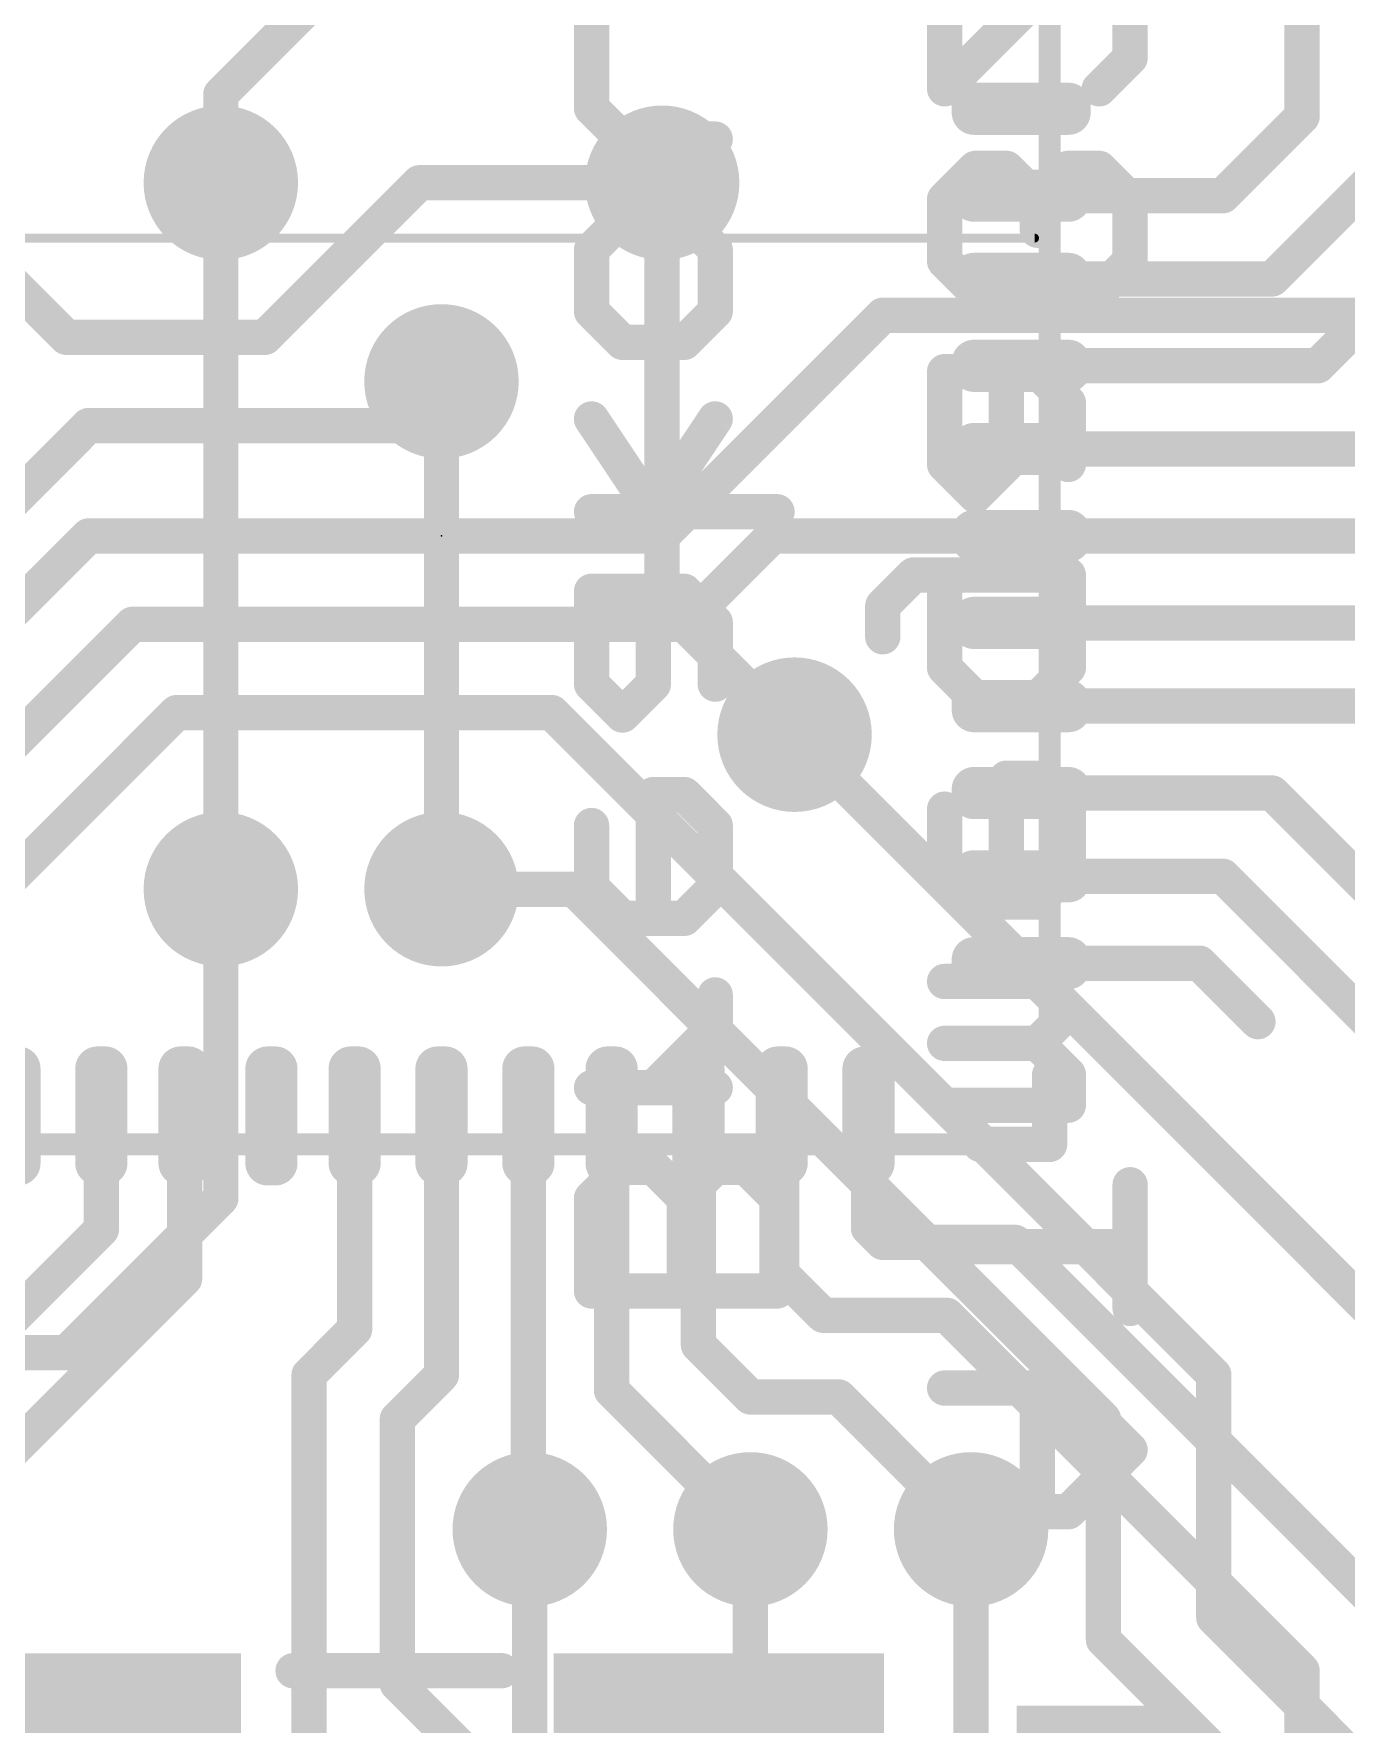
# Model space of a CAD drawing. Extents: x -0.9 to 39.5, y -0.1 to 25.5.
# Drawn here: x 19.24 to 26.8, y 5.86 to 15.59 of the extents above; entities that cross this region are included whole.
import ezdxf

# ---------------------------------------------------------------- set-up
doc = ezdxf.new("R2010")
doc.units = 0
for name, color, linetype in [('1', 12, 'CONTINUOUS'), ('16', 132, 'CONTINUOUS'), ('18', 110, 'CONTINUOUS'), ('21', 41, 'CONTINUOUS'), ('22', 40, 'CONTINUOUS'), ('23', 53, 'CONTINUOUS'), ('49', 253, 'CONTINUOUS'), ('51', 53, 'CONTINUOUS')]:
    doc.layers.add(name, color=color, linetype=linetype)

# ---------------------------------------------------------------- blocks, each defined once
blk = doc.blocks.new('RECT')
blk.add_solid([(-0.5, -0.5), (0.5, -0.5), (-0.5, 0.5), (0.5, 0.5)])
blk = doc.blocks.new('RECT128000X48000R85')
at = {"const_width": 0.1275}
blk.add_lwpolyline([(0.3362, -0.0225), (0.3362, 0.0225, 0.4142), (0.2725, 0.0863), (-0.2725, 0.0863, 0.4142), (-0.3362, 0.0225), (-0.3362, -0.0225, 0.4142), (-0.2725, -0.0863), (0.2725, -0.0863, 0.4142)], format="xyb", close=True, dxfattribs=at)
blk.add_solid([(-0.2979, -0.0479), (0.2979, -0.0479), (-0.2979, 0.0479), (0.2979, 0.0479)])
blk = doc.blocks.new('ROUNDV')
at = {"const_width": 0.5}
blk.add_lwpolyline([(0, -0.25, 1), (0, 0.25, 1), (0, -0.25)], format="xyb", dxfattribs=at)

msp = doc.modelspace()

# ---------------------------------------------------------------- linework, layer by layer
at = {"layer": '1', "const_width": 0.2032}
for points in [[(26.543, 15.113), (26.543, 16.891)], [(26.0877, 14.6577), (26.543, 15.113)], [(26.3709, 14.1789), (27.051, 14.859)], [(20.32, 10.668), (20.32, 14.732)], [(22.86, 14.732), (22.86, 12.319)], [(24.9265, 14.6577), (26.0877, 14.6577)], [(26.6329, 13.6789), (27.559, 14.605)], [(24.9265, 14.1789), (26.3709, 14.1789)], [(24.9265, 13.6789), (26.6329, 13.6789)], [(21.59, 13.589), (21.59, 10.668)], [(24.9265, 13.2), (27.17, 13.2)], [(24.9265, 12.7), (28.702, 12.7)], [(22.86, 12.319), (23.622, 11.557)], [(24.9265, 12.2), (28.059, 12.2)], [(24.9265, 11.7211), (27.0139, 11.7211)], [(24.9265, 11.2211), (26.3709, 11.2211)], [(26.3709, 11.2211), (26.924, 10.668)], [(24.9265, 10.7423), (26.0877, 10.7423)], [(27.725, 9.105), (26.0877, 10.7423)], [(24.9265, 10.2423), (25.9527, 10.2423)], [(25.9527, 10.2423), (26.289, 9.906)], [(19.6323, 9.3635), (19.6323, 8.7103)], [(20.1111, 9.3635), (20.1111, 8.4271)], [(21.09, 9.3635), (21.09, 8.136)], [(21.59, 9.3635), (21.59, 7.874)], [(22.09, 9.3635), (22.09, 6.993)], [(22.5689, 9.3635), (22.5689, 7.7841)], [(23.0689, 9.3635), (23.0689, 8.0461)], [(23.5477, 9.3635), (23.5477, 8.4563)], [(24.0477, 9.3635), (24.0477, 8.7183)], [(19.6323, 8.7103), (18.415, 7.493)], [(24.0477, 8.7183), (24.13, 8.636)], [(24.13, 8.636), (24.892, 8.636)], [(24.892, 8.636), (27.94, 5.588)], [(23.5477, 8.4563), (23.7871, 8.2169)], [(20.1111, 8.4271), (18.669, 6.985)], [(23.7871, 8.2169), (24.4983, 8.2169)], [(26.543, 6.1722), (24.4983, 8.2169)], [(21.09, 8.136), (20.828, 7.874)], [(23.0689, 8.0461), (23.368, 7.747)], [(20.828, 7.874), (20.828, 3.683)], [(21.59, 7.874), (21.336, 7.62)], [(22.5689, 7.7841), (23.368, 6.985)], [(23.368, 7.747), (23.876, 7.747)], [(23.876, 7.747), (24.638, 6.985)], [(21.336, 7.62), (21.336, 6.096)], [(22.09, 6.993), (22.098, 6.985)], [(26.543, 2.667), (26.543, 6.1722)], [(21.336, 6.096), (21.717, 5.715)]]:
    msp.add_lwpolyline(points, dxfattribs=at)
at = {"layer": '1', "const_width": 0.1016}
for points in [[(26.5789, 15.0771, 1), (26.5071, 15.1489)], [(26.4922, 15.113, 1), (26.5938, 15.113)], [(20.3708, 14.732, 1), (20.2692, 14.732)], [(22.9108, 14.732, 1), (22.8092, 14.732)], [(24.9265, 14.7085, 1), (24.9265, 14.6069)], [(26.0518, 14.6937, 1), (26.1237, 14.6218)], [(26.0877, 14.6069, 1), (26.0877, 14.7085)], [(24.9265, 14.2297, 1), (24.9265, 14.1281)], [(26.3349, 14.2148, 1), (26.4068, 14.1429)], [(26.3709, 14.1281, 1), (26.3709, 14.2297)], [(24.9265, 13.7297, 1), (24.9265, 13.6281)], [(26.5969, 13.7148, 1), (26.6688, 13.6429)], [(26.6329, 13.6281, 1), (26.6329, 13.7297)], [(21.6408, 13.589, 1), (21.5392, 13.589)], [(24.9265, 13.2508, 1), (24.9265, 13.1492)], [(24.9265, 12.7508, 1), (24.9265, 12.6492)], [(22.8959, 12.3549, 1), (22.8241, 12.2831)], [(22.8092, 12.319, 1), (22.9108, 12.319)], [(24.9265, 12.2508, 1), (24.9265, 12.1492)], [(24.9265, 11.7719, 1), (24.9265, 11.6703)], [(23.5861, 11.5211, 1), (23.6579, 11.5929)], [(24.9265, 11.2719, 1), (24.9265, 11.1703)], [(26.4068, 11.2571, 1), (26.3349, 11.1852)], [(26.3709, 11.1703, 1), (26.3709, 11.2719)], [(24.9265, 10.7931, 1), (24.9265, 10.6915)], [(26.1237, 10.7782, 1), (26.0518, 10.7063)], [(26.0877, 10.6915, 1), (26.0877, 10.7931)], [(20.2692, 10.668, 1), (20.3708, 10.668)], [(21.5392, 10.668, 1), (21.6408, 10.668)], [(24.9265, 10.2931, 1), (24.9265, 10.1915)], [(25.9887, 10.2782, 1), (25.9168, 10.2063)], [(25.9527, 10.1915, 1), (25.9527, 10.2931)], [(26.2531, 9.8701, 1), (26.3249, 9.9419)], [(19.6831, 9.3635, 1), (19.5815, 9.3635)], [(20.1619, 9.3635, 1), (20.0603, 9.3635)], [(21.1408, 9.3635, 1), (21.0392, 9.3635)], [(21.6408, 9.3635, 1), (21.5392, 9.3635)], [(22.1408, 9.3635, 1), (22.0392, 9.3635)], [(22.6197, 9.3635, 1), (22.5181, 9.3635)], [(23.1197, 9.3635, 1), (23.0181, 9.3635)], [(23.5985, 9.3635, 1), (23.4969, 9.3635)], [(24.0985, 9.3635, 1), (23.9969, 9.3635)], [(19.5815, 8.7103, 1), (19.6831, 8.7103)], [(19.6682, 8.6743, 1), (19.5963, 8.7462)], [(24.0837, 8.7542, 1), (24.0118, 8.6823)], [(23.9969, 8.7183, 1), (24.0985, 8.7183)], [(24.13, 8.6868, 1), (24.13, 8.5852)], [(24.0941, 8.6001, 1), (24.1659, 8.6719)], [(24.9279, 8.6719, 1), (24.8561, 8.6001)], [(24.892, 8.5852, 1), (24.892, 8.6868)], [(23.5837, 8.4922, 1), (23.5118, 8.4203)], [(20.0603, 8.4271, 1), (20.1619, 8.4271)], [(20.1471, 8.3912, 1), (20.0752, 8.4631)], [(23.4969, 8.4563, 1), (23.5985, 8.4563)], [(23.7871, 8.2677, 1), (23.7871, 8.1661)], [(23.7512, 8.181, 1), (23.823, 8.2528)], [(24.5342, 8.2528, 1), (24.4624, 8.181)], [(24.4983, 8.1661, 1), (24.4983, 8.2677)], [(21.0392, 8.136, 1), (21.1408, 8.136)], [(21.1259, 8.1001, 1), (21.0541, 8.1719)], [(23.1048, 8.0821, 1), (23.0329, 8.0102)], [(23.0181, 8.0461, 1), (23.1197, 8.0461)], [(20.8788, 7.874, 1), (20.7772, 7.874)], [(21.6259, 7.8381, 1), (21.5541, 7.9099)], [(20.7921, 7.9099, 1), (20.8639, 7.8381)], [(21.5392, 7.874, 1), (21.6408, 7.874)], [(22.6048, 7.8201, 1), (22.5329, 7.7482)], [(22.5181, 7.7841, 1), (22.6197, 7.7841)], [(23.368, 7.7978, 1), (23.368, 7.6962)], [(23.3321, 7.7111, 1), (23.4039, 7.7829)], [(23.9119, 7.7829, 1), (23.8401, 7.7111)], [(23.876, 7.6962, 1), (23.876, 7.7978)], [(21.3868, 7.62, 1), (21.2852, 7.62)], [(21.3001, 7.6559, 1), (21.3719, 7.5841)], [(22.1259, 7.0289, 1), (22.0541, 6.9571)], [(22.0392, 6.993, 1), (22.1408, 6.993)], [(22.0621, 6.9491, 1), (22.1339, 7.0209)], [(23.3321, 6.9491, 1), (23.4039, 7.0209)], [(24.6021, 6.9491, 1), (24.6739, 7.0209)], [(26.5938, 6.1722, 1), (26.4922, 6.1722)], [(26.5071, 6.1363, 1), (26.5789, 6.2081)], [(21.3719, 6.1319, 1), (21.3001, 6.0601)], [(21.2852, 6.096, 1), (21.3868, 6.096)]]:
    msp.add_lwpolyline(points, format="xyb", dxfattribs=at)
at = {"layer": '16', "const_width": 0.2032}
for points in [[(20.32, 15.24), (21.59, 16.51)], [(20.32, 14.732), (20.32, 15.24)], [(21.463, 14.732), (20.574, 13.843)], [(22.86, 14.732), (21.463, 14.732)], [(19.431, 13.843), (18.923, 14.351)], [(22.86, 12.7), (24.13, 13.97)], [(31.75, 13.97), (24.13, 13.97)], [(20.574, 13.843), (19.431, 13.843)], [(21.336, 13.335), (21.59, 13.589)], [(17.9441, 11.7211), (19.558, 13.335)], [(19.558, 13.335), (21.336, 13.335)], [(18.0791, 11.2211), (19.558, 12.7)], [(19.558, 12.7), (22.86, 12.7)], [(22.987, 12.192), (23.495, 12.7)], [(30.48, 12.7), (23.495, 12.7)], [(18.3623, 10.7423), (19.812, 12.192)], [(19.812, 12.192), (22.987, 12.192)], [(19.05, 10.668), (20.066, 11.684)], [(20.066, 11.684), (22.225, 11.684)], [(22.225, 11.684), (26.035, 7.874)], [(23.622, 11.557), (28.829, 6.35)], [(20.32, 8.89), (20.32, 10.668)], [(21.59, 10.668), (22.352, 10.668)], [(22.352, 10.668), (25.4, 7.62)], [(19.431, 8.001), (20.32, 8.89)], [(14.605, 8.001), (19.431, 8.001)], [(26.035, 7.874), (26.035, 6.477)], [(25.4, 7.62), (25.4, 6.35)], [(22.098, 6.985), (22.098, 5.588)], [(23.368, 6.985), (23.368, 4.318)], [(24.638, 6.985), (24.638, 4.572)], [(26.035, 6.477), (26.924, 5.588)], [(25.4, 6.35), (26.67, 5.08)]]:
    msp.add_lwpolyline(points, dxfattribs=at)
at = {"layer": '16', "const_width": 0.1016}
for points in [[(20.3708, 15.24, 1), (20.2692, 15.24)], [(20.2841, 15.2759, 1), (20.3559, 15.2041)], [(20.2692, 14.732, 1), (20.3708, 14.732)], [(21.463, 14.7828, 1), (21.463, 14.6812)], [(21.4989, 14.6961, 1), (21.4271, 14.7679)], [(22.86, 14.6812, 1), (22.86, 14.7828)], [(24.13, 14.0208, 1), (24.13, 13.9192)], [(24.1659, 13.9341, 1), (24.0941, 14.0059)], [(19.431, 13.8938, 1), (19.431, 13.7922)], [(19.3951, 13.8071, 1), (19.4669, 13.8789)], [(20.5381, 13.8789, 1), (20.6099, 13.8071)], [(20.574, 13.7922, 1), (20.574, 13.8938)], [(21.6259, 13.5531, 1), (21.5541, 13.6249)], [(19.558, 13.3858, 1), (19.558, 13.2842)], [(19.5939, 13.2991, 1), (19.5221, 13.3709)], [(21.3001, 13.3709, 1), (21.3719, 13.2991)], [(21.336, 13.2842, 1), (21.336, 13.3858)], [(19.558, 12.7508, 1), (19.558, 12.6492)], [(19.5939, 12.6641, 1), (19.5221, 12.7359)], [(22.8241, 12.7359, 1), (22.8959, 12.6641)], [(22.86, 12.6492, 1), (22.86, 12.7508)], [(23.495, 12.7508, 1), (23.495, 12.6492)], [(23.5309, 12.6641, 1), (23.4591, 12.7359)], [(19.812, 12.2428, 1), (19.812, 12.1412)], [(19.8479, 12.1561, 1), (19.7761, 12.2279)], [(22.9511, 12.2279, 1), (23.0229, 12.1561)], [(22.987, 12.1412, 1), (22.987, 12.2428)], [(20.066, 11.7348, 1), (20.066, 11.6332)], [(20.1019, 11.6481, 1), (20.0301, 11.7199)], [(22.2609, 11.7199, 1), (22.1891, 11.6481)], [(22.225, 11.6332, 1), (22.225, 11.7348)], [(23.6579, 11.5929, 1), (23.5861, 11.5211)], [(20.3708, 10.668, 1), (20.2692, 10.668)], [(21.59, 10.7188, 1), (21.59, 10.6172)], [(22.3879, 10.7039, 1), (22.3161, 10.6321)], [(22.352, 10.6172, 1), (22.352, 10.7188)], [(20.3559, 8.8541, 1), (20.2841, 8.9259)], [(20.2692, 8.89, 1), (20.3708, 8.89)], [(19.3951, 8.0369, 1), (19.4669, 7.9651)], [(19.431, 7.9502, 1), (19.431, 8.0518)], [(26.0858, 7.874, 1), (25.9842, 7.874)], [(25.9991, 7.8381, 1), (26.0709, 7.9099)], [(25.4508, 7.62, 1), (25.3492, 7.62)], [(25.3641, 7.5841, 1), (25.4359, 7.6559)], [(22.1488, 6.985, 1), (22.0472, 6.985)], [(23.4188, 6.985, 1), (23.3172, 6.985)], [(24.6888, 6.985, 1), (24.5872, 6.985)], [(26.0709, 6.5129, 1), (25.9991, 6.4411)], [(25.9842, 6.477, 1), (26.0858, 6.477)], [(25.4359, 6.3859, 1), (25.3641, 6.3141)], [(25.3492, 6.35, 1), (25.4508, 6.35)]]:
    msp.add_lwpolyline(points, format="xyb", dxfattribs=at)
at = {"layer": '21', "const_width": 0.2032}
for points in [[(25.09, 9.6), (25.09, 9.2)], [(24.69, 9.2), (25.09, 9.2)], [(20.736, 6.172), (21.936, 6.172)]]:
    msp.add_lwpolyline(points, dxfattribs=at)
at = {"layer": '21', "const_width": 0.1016}
for points in [[(25.1408, 9.6, 1), (25.0392, 9.6)], [(24.69, 9.2508, 1), (24.69, 9.1492)], [(25.0392, 9.2, 1), (25.1408, 9.2)], [(25.09, 9.1492, 1), (25.09, 9.2508)], [(20.736, 6.2228, 1), (20.736, 6.1212)], [(21.936, 6.1212, 1), (21.936, 6.2228)]]:
    msp.add_lwpolyline(points, format="xyb", dxfattribs=at)
at = {"layer": '22', "const_width": 0.2032}
for points in [[(24.4856, 15.9842), (24.4856, 15.2724)], [(24.4856, 15.2724), (25.1974, 15.9842)], [(25.5533, 15.8062), (25.5533, 15.4503)], [(22.4536, 15.1611), (22.4536, 15.695)], [(25.5533, 15.4503), (25.3754, 15.2724)], [(22.6316, 14.9832), (22.4536, 15.1611)], [(23.1654, 14.9832), (22.6316, 14.9832)], [(24.6636, 14.8148), (24.4856, 14.6368)], [(24.8415, 14.8148), (24.6636, 14.8148)], [(25.0195, 14.6368), (24.8415, 14.8148)], [(25.1974, 14.8148), (25.0195, 14.6368)], [(25.3754, 14.8148), (25.1974, 14.8148)], [(25.5533, 14.6368), (25.3754, 14.8148)], [(24.4856, 14.6368), (24.4856, 14.2809)], [(25.0195, 14.6368), (25.0195, 14.4589)], [(25.5533, 14.2809), (25.5533, 14.6368)], [(22.4536, 14.3476), (22.6316, 14.5256)], [(22.6316, 14.5256), (22.9875, 14.5256)], [(22.9875, 14.5256), (23.1654, 14.3476)], [(22.4536, 13.9917), (22.4536, 14.3476)], [(23.1654, 14.3476), (23.1654, 13.9917)], [(24.4856, 14.2809), (24.6636, 14.103)], [(25.3754, 14.103), (25.5533, 14.2809)], [(22.6316, 13.8138), (22.4536, 13.9917)], [(23.1654, 13.9917), (22.9875, 13.8138)], [(22.9875, 13.8138), (22.6316, 13.8138)], [(25.0195, 13.6454), (24.4856, 13.6454)], [(24.4856, 13.6454), (24.4856, 13.1115)], [(24.8415, 13.1115), (24.8415, 13.6454)], [(25.1974, 13.4674), (25.0195, 13.6454)], [(25.1974, 13.1115), (25.1974, 13.4674)], [(22.4536, 13.3731), (22.8095, 12.8393)], [(22.8095, 12.8393), (23.1654, 13.3731)], [(24.4856, 13.1115), (24.6636, 12.9336)], [(24.6636, 12.9336), (24.8415, 13.1115)], [(22.4536, 12.8393), (23.5213, 12.8393)], [(24.1297, 12.298), (24.3077, 12.476)], [(24.3077, 12.476), (25.1974, 12.476)], [(24.4856, 11.9421), (24.4856, 12.476)], [(25.1974, 12.476), (25.1974, 11.9421)], [(22.9875, 12.3817), (22.4536, 12.3817)], [(22.4536, 12.3817), (22.4536, 11.8478)], [(22.8095, 11.8478), (22.8095, 12.3817)], [(23.1654, 12.2037), (22.9875, 12.3817)], [(24.1297, 12.1201), (24.1297, 12.298)], [(23.1654, 11.8478), (23.1654, 12.2037)], [(24.6636, 11.7642), (24.4856, 11.9421)], [(25.1974, 11.9421), (25.0195, 11.7642)], [(22.4536, 11.8478), (22.6316, 11.6699)], [(22.6316, 11.6699), (22.8095, 11.8478)], [(25.0195, 11.7642), (24.6636, 11.7642)], [(25.0195, 11.3066), (24.8415, 11.3066)], [(24.8415, 11.3066), (24.8415, 10.5948)], [(25.1974, 11.1286), (25.0195, 11.3066)], [(22.9875, 11.2123), (22.8095, 11.2123)], [(22.8095, 11.2123), (22.8095, 10.5005)], [(23.1654, 11.0343), (22.9875, 11.2123)], [(24.4856, 11.1286), (24.4856, 10.7727)], [(25.1974, 10.7727), (25.1974, 11.1286)], [(22.4536, 11.0343), (22.4536, 10.6784)], [(23.1654, 10.6784), (23.1654, 11.0343)], [(24.4856, 10.7727), (24.6636, 10.5948)], [(25.0195, 10.5948), (25.1974, 10.7727)], [(22.4536, 10.6784), (22.6316, 10.5005)], [(22.9875, 10.5005), (23.1654, 10.6784)], [(22.6316, 10.5005), (22.9875, 10.5005)], [(24.6636, 10.5948), (25.0195, 10.5948)], [(25.0195, 10.1372), (24.4856, 10.1372)], [(25.1974, 9.9593), (25.0195, 10.1372)], [(23.1654, 9.8819), (23.1654, 10.0599)], [(25.0195, 9.7813), (25.1974, 9.9593)], [(22.8095, 9.526), (23.1654, 9.8819)], [(25.0195, 9.7813), (24.4856, 9.7813)], [(25.1974, 9.6033), (25.0195, 9.7813)], [(22.4536, 9.526), (23.1654, 9.526)], [(25.1974, 9.4254), (25.1974, 9.6033)], [(24.4856, 9.4254), (25.1974, 9.4254)], [(22.6316, 9.0684), (22.4536, 8.8905)], [(22.8095, 9.0684), (22.6316, 9.0684)], [(22.9875, 8.8905), (22.8095, 9.0684)], [(23.1654, 9.0684), (22.9875, 8.8905)], [(23.3434, 9.0684), (23.1654, 9.0684)], [(23.5213, 8.8905), (23.3434, 9.0684)], [(25.5533, 8.256), (25.5533, 8.9678)], [(22.4536, 8.8905), (22.4536, 8.3566)], [(22.9875, 8.3566), (22.9875, 8.8905)], [(23.5213, 8.3566), (23.5213, 8.8905)], [(24.4856, 8.6119), (25.5533, 8.6119)], [(22.4536, 8.3566), (23.5213, 8.3566)], [(25.1974, 7.7984), (24.4856, 7.7984)], [(25.0195, 7.0866), (25.0195, 7.7984)], [(25.5533, 7.4425), (25.1974, 7.7984)], [(25.1974, 7.0866), (25.5533, 7.4425)], [(24.4856, 7.0866), (25.1974, 7.0866)]]:
    msp.add_lwpolyline(points, dxfattribs=at)
at = {"layer": '22', "const_width": 0.1016}
for points in [[(25.5025, 15.4503, 1), (25.6041, 15.4503)], [(25.5892, 15.4144, 1), (25.5174, 15.4862)], [(24.4497, 15.3083, 1), (24.5215, 15.2365)], [(24.4348, 15.2724, 1), (24.5364, 15.2724)], [(25.3394, 15.3083, 1), (25.4113, 15.2365)], [(22.4895, 15.1971, 1), (22.4177, 15.1252)], [(22.4028, 15.1611, 1), (22.5044, 15.1611)], [(22.6316, 15.034, 1), (22.6316, 14.9324)], [(23.1654, 14.9324, 1), (23.1654, 15.034)], [(22.5956, 14.9473, 1), (22.6675, 15.0191)], [(24.6636, 14.8656, 1), (24.6636, 14.764)], [(24.6995, 14.7789, 1), (24.6276, 14.8507)], [(24.8774, 14.8507, 1), (24.8056, 14.7789)], [(24.8415, 14.764, 1), (24.8415, 14.8656)], [(25.1974, 14.8656, 1), (25.1974, 14.764)], [(25.2333, 14.7789, 1), (25.1615, 14.8507)], [(25.4113, 14.8507, 1), (25.3394, 14.7789)], [(25.3754, 14.764, 1), (25.3754, 14.8656)], [(24.5364, 14.6368, 1), (24.4348, 14.6368)], [(24.4497, 14.6728, 1), (24.5215, 14.6009)], [(24.9835, 14.6728, 1), (25.0554, 14.6009)], [(25.0703, 14.6368, 1), (24.9687, 14.6368)], [(24.9835, 14.6009, 1), (25.0554, 14.6728)], [(25.6041, 14.6368, 1), (25.5025, 14.6368)], [(25.5174, 14.6009, 1), (25.5892, 14.6728)], [(22.6316, 14.5764, 1), (22.6316, 14.4748)], [(22.6675, 14.4897, 1), (22.5956, 14.5615)], [(23.0234, 14.5615, 1), (22.9515, 14.4897)], [(22.9875, 14.4748, 1), (22.9875, 14.5764)], [(24.9687, 14.4589, 1), (25.0703, 14.4589)], [(22.5044, 14.3476, 1), (22.4028, 14.3476)], [(22.4177, 14.3836, 1), (22.4895, 14.3117)], [(23.2162, 14.3476, 1), (23.1146, 14.3476)], [(23.1295, 14.3117, 1), (23.2013, 14.3836)], [(24.5215, 14.3169, 1), (24.4497, 14.245)], [(24.4348, 14.2809, 1), (24.5364, 14.2809)], [(25.5025, 14.2809, 1), (25.6041, 14.2809)], [(25.5892, 14.245, 1), (25.5174, 14.3169)], [(24.6276, 14.0671, 1), (24.6995, 14.1389)], [(25.3394, 14.1389, 1), (25.4113, 14.0671)], [(22.4895, 14.0277, 1), (22.4177, 13.9558)], [(22.4028, 13.9917, 1), (22.5044, 13.9917)], [(23.1146, 13.9917, 1), (23.2162, 13.9917)], [(23.2013, 13.9558, 1), (23.1295, 14.0277)], [(22.6316, 13.8646, 1), (22.6316, 13.763)], [(22.9875, 13.763, 1), (22.9875, 13.8646)], [(22.5956, 13.7779, 1), (22.6675, 13.8497)], [(22.9515, 13.8497, 1), (23.0234, 13.7779)], [(24.4856, 13.6962, 1), (24.4856, 13.5946)], [(24.5364, 13.6454, 1), (24.4348, 13.6454)], [(24.8923, 13.6454, 1), (24.7907, 13.6454)], [(25.0554, 13.6813, 1), (24.9835, 13.6095)], [(25.0195, 13.5946, 1), (25.0195, 13.6962)], [(25.2482, 13.4674, 1), (25.1466, 13.4674)], [(25.1615, 13.4315, 1), (25.2333, 13.5034)], [(22.4959, 13.4013, 1), (22.4113, 13.345)], [(23.2077, 13.345, 1), (23.1231, 13.4013)], [(24.5215, 13.1475, 1), (24.4497, 13.0756)], [(24.4348, 13.1115, 1), (24.5364, 13.1115)], [(24.7907, 13.1115, 1), (24.8923, 13.1115)], [(24.8774, 13.0756, 1), (24.8056, 13.1475)], [(25.1466, 13.1115, 1), (25.2482, 13.1115)], [(22.4536, 12.8901, 1), (22.4536, 12.7885)], [(23.5213, 12.7885, 1), (23.5213, 12.8901)], [(24.6276, 12.9695, 1), (24.6995, 12.8977)], [(24.6276, 12.8977, 1), (24.6995, 12.9695)], [(22.7672, 12.8675, 1), (22.8518, 12.8111)], [(22.7672, 12.8111, 1), (22.8518, 12.8675)], [(24.3077, 12.5268, 1), (24.3077, 12.4252)], [(24.3436, 12.4401, 1), (24.2717, 12.5119)], [(24.5364, 12.476, 1), (24.4348, 12.476)], [(25.2482, 12.476, 1), (25.1466, 12.476)], [(25.1974, 12.4252, 1), (25.1974, 12.5268)], [(22.4536, 12.4325, 1), (22.4536, 12.3309)], [(22.5044, 12.3817, 1), (22.4028, 12.3817)], [(22.8603, 12.3817, 1), (22.7587, 12.3817)], [(23.0234, 12.4176, 1), (22.9515, 12.3458)], [(22.9875, 12.3309, 1), (22.9875, 12.4325)], [(24.1805, 12.298, 1), (24.0789, 12.298)], [(24.0938, 12.334, 1), (24.1656, 12.2621)], [(23.2162, 12.2037, 1), (23.1146, 12.2037)], [(23.1295, 12.1678, 1), (23.2013, 12.2397)], [(24.0789, 12.1201, 1), (24.1805, 12.1201)], [(24.5215, 11.9781, 1), (24.4497, 11.9062)], [(24.4348, 11.9421, 1), (24.5364, 11.9421)], [(25.1466, 11.9421, 1), (25.2482, 11.9421)], [(25.2333, 11.9062, 1), (25.1615, 11.9781)], [(22.4895, 11.8838, 1), (22.4177, 11.8119)], [(22.4028, 11.8478, 1), (22.5044, 11.8478)], [(22.7587, 11.8478, 1), (22.8603, 11.8478)], [(22.8454, 11.8119, 1), (22.7736, 11.8838)], [(23.1146, 11.8478, 1), (23.2162, 11.8478)], [(24.6636, 11.815, 1), (24.6636, 11.7134)], [(25.0195, 11.7134, 1), (25.0195, 11.815)], [(24.6276, 11.7283, 1), (24.6995, 11.8001)], [(24.9835, 11.8001, 1), (25.0554, 11.7283)], [(22.5956, 11.7058, 1), (22.6675, 11.634)], [(22.5956, 11.634, 1), (22.6675, 11.7058)], [(24.8415, 11.3574, 1), (24.8415, 11.2558)], [(24.8923, 11.3066, 1), (24.7907, 11.3066)], [(25.0554, 11.3425, 1), (24.9835, 11.2707)], [(25.0195, 11.2558, 1), (25.0195, 11.3574)], [(22.8095, 11.2631, 1), (22.8095, 11.1615)], [(22.8603, 11.2123, 1), (22.7587, 11.2123)], [(23.0234, 11.2482, 1), (22.9515, 11.1764)], [(22.9875, 11.1615, 1), (22.9875, 11.2631)], [(24.5364, 11.1286, 1), (24.4348, 11.1286)], [(25.2482, 11.1286, 1), (25.1466, 11.1286)], [(25.1615, 11.0927, 1), (25.2333, 11.1646)], [(22.5044, 11.0343, 1), (22.4028, 11.0343)], [(23.2162, 11.0343, 1), (23.1146, 11.0343)], [(23.1295, 10.9984, 1), (23.2013, 11.0703)], [(24.5215, 10.8087, 1), (24.4497, 10.7368)], [(24.4348, 10.7727, 1), (24.5364, 10.7727)], [(25.1466, 10.7727, 1), (25.2482, 10.7727)], [(25.2333, 10.7368, 1), (25.1615, 10.8087)], [(22.4895, 10.7144, 1), (22.4177, 10.6425)], [(22.4028, 10.6784, 1), (22.5044, 10.6784)], [(23.1146, 10.6784, 1), (23.2162, 10.6784)], [(23.2013, 10.6425, 1), (23.1295, 10.7144)], [(22.6316, 10.5513, 1), (22.6316, 10.4497)], [(22.9875, 10.4497, 1), (22.9875, 10.5513)], [(24.6636, 10.6456, 1), (24.6636, 10.544)], [(24.6276, 10.5589, 1), (24.6995, 10.6307)], [(24.7907, 10.5948, 1), (24.8923, 10.5948)], [(24.9835, 10.6307, 1), (25.0554, 10.5589)], [(25.0195, 10.544, 1), (25.0195, 10.6456)], [(22.5956, 10.4646, 1), (22.6675, 10.5364)], [(22.7587, 10.5005, 1), (22.8603, 10.5005)], [(22.9515, 10.5364, 1), (23.0234, 10.4646)], [(24.4856, 10.188, 1), (24.4856, 10.0864)], [(25.0554, 10.1731, 1), (24.9835, 10.1013)], [(25.0195, 10.0864, 1), (25.0195, 10.188)], [(23.2162, 10.0599, 1), (23.1146, 10.0599)], [(25.2333, 9.9233, 1), (25.1615, 9.9952)], [(25.1615, 9.9233, 1), (25.2333, 9.9952)], [(23.1146, 9.8819, 1), (23.2162, 9.8819)], [(23.2013, 9.846, 1), (23.1295, 9.9178)], [(24.4856, 9.8321, 1), (24.4856, 9.7305)], [(25.0554, 9.8172, 1), (24.9835, 9.7454)], [(24.9835, 9.8172, 1), (25.0554, 9.7454)], [(25.0195, 9.7305, 1), (25.0195, 9.8321)], [(22.4536, 9.5768, 1), (22.4536, 9.4752)], [(23.1654, 9.4752, 1), (23.1654, 9.5768)], [(25.2482, 9.6033, 1), (25.1466, 9.6033)], [(25.1615, 9.5674, 1), (25.2333, 9.6393)], [(22.7736, 9.5619, 1), (22.8454, 9.4901)], [(24.4856, 9.4762, 1), (24.4856, 9.3746)], [(25.1466, 9.4254, 1), (25.2482, 9.4254)], [(25.1974, 9.3746, 1), (25.1974, 9.4762)], [(22.6316, 9.1192, 1), (22.6316, 9.0176)], [(22.6675, 9.0325, 1), (22.5956, 9.1043)], [(22.8454, 9.1043, 1), (22.7736, 9.0325)], [(22.8095, 9.0176, 1), (22.8095, 9.1192)], [(23.1654, 9.1192, 1), (23.1654, 9.0176)], [(23.2013, 9.0325, 1), (23.1295, 9.1043)], [(23.3793, 9.1043, 1), (23.3074, 9.0325)], [(23.3434, 9.0176, 1), (23.3434, 9.1192)], [(25.6041, 8.9678, 1), (25.5025, 8.9678)], [(22.5044, 8.8905, 1), (22.4028, 8.8905)], [(22.4177, 8.9264, 1), (22.4895, 8.8545)], [(22.9515, 8.9264, 1), (23.0234, 8.8545)], [(23.0383, 8.8905, 1), (22.9367, 8.8905)], [(22.9515, 8.8545, 1), (23.0234, 8.9264)], [(23.5721, 8.8905, 1), (23.4705, 8.8905)], [(23.4854, 8.8545, 1), (23.5572, 8.9264)], [(24.4856, 8.6627, 1), (24.4856, 8.5611)], [(25.5533, 8.5611, 1), (25.5533, 8.6627)], [(22.4536, 8.4074, 1), (22.4536, 8.3058)], [(22.4028, 8.3566, 1), (22.5044, 8.3566)], [(22.9367, 8.3566, 1), (23.0383, 8.3566)], [(23.4705, 8.3566, 1), (23.5721, 8.3566)], [(23.5213, 8.3058, 1), (23.5213, 8.4074)], [(25.5025, 8.256, 1), (25.6041, 8.256)], [(24.4856, 7.8492, 1), (24.4856, 7.7476)], [(25.0703, 7.7984, 1), (24.9687, 7.7984)], [(25.2333, 7.8343, 1), (25.1615, 7.7625)], [(25.1974, 7.7476, 1), (25.1974, 7.8492)], [(25.5892, 7.4066, 1), (25.5174, 7.4784)], [(25.5174, 7.4066, 1), (25.5892, 7.4784)], [(24.4856, 7.1374, 1), (24.4856, 7.0358)], [(24.9687, 7.0866, 1), (25.0703, 7.0866)], [(25.1615, 7.1225, 1), (25.2333, 7.0507)], [(25.1974, 7.0358, 1), (25.1974, 7.1374)]]:
    msp.add_lwpolyline(points, format="xyb", dxfattribs=at)
at = {"layer": '23'}
msp.add_point((21.59, 12.7), dxfattribs=at)
at = {"layer": '49', "const_width": 0.0508}
msp.add_lwpolyline([(18.1203, 14.4133), (25.0037, 14.4133)], dxfattribs=at)
at = {"layer": '49', "const_width": 0.0254}
msp.add_lwpolyline([(25.0037, 14.4006, 1), (25.0037, 14.426)], format="xyb", dxfattribs=at)
at = {"layer": '51', "const_width": 0.127}
for points in [[(25.09, 9.2), (25.09, 16.2)], [(18.19, 9.2), (25.09, 9.2)]]:
    msp.add_lwpolyline(points, dxfattribs=at)
at = {"layer": '51', "const_width": 0.0635}
for points in [[(25.09, 9.1683, 1), (25.09, 9.2318)], [(25.0583, 9.2, 1), (25.1217, 9.2)]]:
    msp.add_lwpolyline(points, format="xyb", dxfattribs=at)

# ---------------------------------------------------------------- block references
at = {"layer": '1'}
for p, rotation in [((24.9265, 15.1577), 180), ((24.9265, 14.6577), 180), ((24.9265, 14.1789), 180), ((24.9265, 13.6789), 180), ((24.9265, 13.2), 180), ((19.1323, 9.3635), 270), ((19.6323, 9.3635), 270), ((20.1111, 9.3635), 270), ((20.6111, 9.3635), 270), ((21.09, 9.3635), 270), ((21.59, 9.3635), 270), ((22.09, 9.3635), 90), ((22.5689, 9.3635), 90), ((23.0689, 9.3635), 90), ((23.5477, 9.3635), 90), ((24.0477, 9.3635), 90)]:
    msp.add_blockref('RECT128000X48000R85', p, dxfattribs=dict(at, rotation=rotation))
for p in [(24.9265, 12.7), (24.9265, 12.2), (24.9265, 11.7211), (24.9265, 11.2211), (24.9265, 10.7423), (24.9265, 10.2423)]:
    msp.add_blockref('RECT128000X48000R85', p, dxfattribs=at)
at = {"layer": '1', "xscale": 1.9, "yscale": 1.1}
for p in [(19.486, 5.722), (23.186, 5.722)]:
    msp.add_blockref('RECT', p, dxfattribs=at)
at = {"layer": '1', "xscale": 1.1, "rotation": 90}
msp.add_blockref('RECT', (25.4, 5.422), dxfattribs=at)
at = {"layer": '18', "xscale": 0.889, "yscale": 0.889}
for p in [(20.32, 14.732), (20.32, 14.732), (22.86, 14.732), (22.86, 14.732), (21.59, 13.589), (21.59, 13.589), (23.622, 11.557), (23.622, 11.557), (20.32, 10.668), (20.32, 10.668), (21.59, 10.668), (21.59, 10.668), (22.098, 6.985), (22.098, 6.985), (23.368, 6.985), (23.368, 6.985), (24.638, 6.985), (24.638, 6.985)]:
    msp.add_blockref('ROUNDV', p, dxfattribs=at)

doc.saveas('drawing.dxf')
